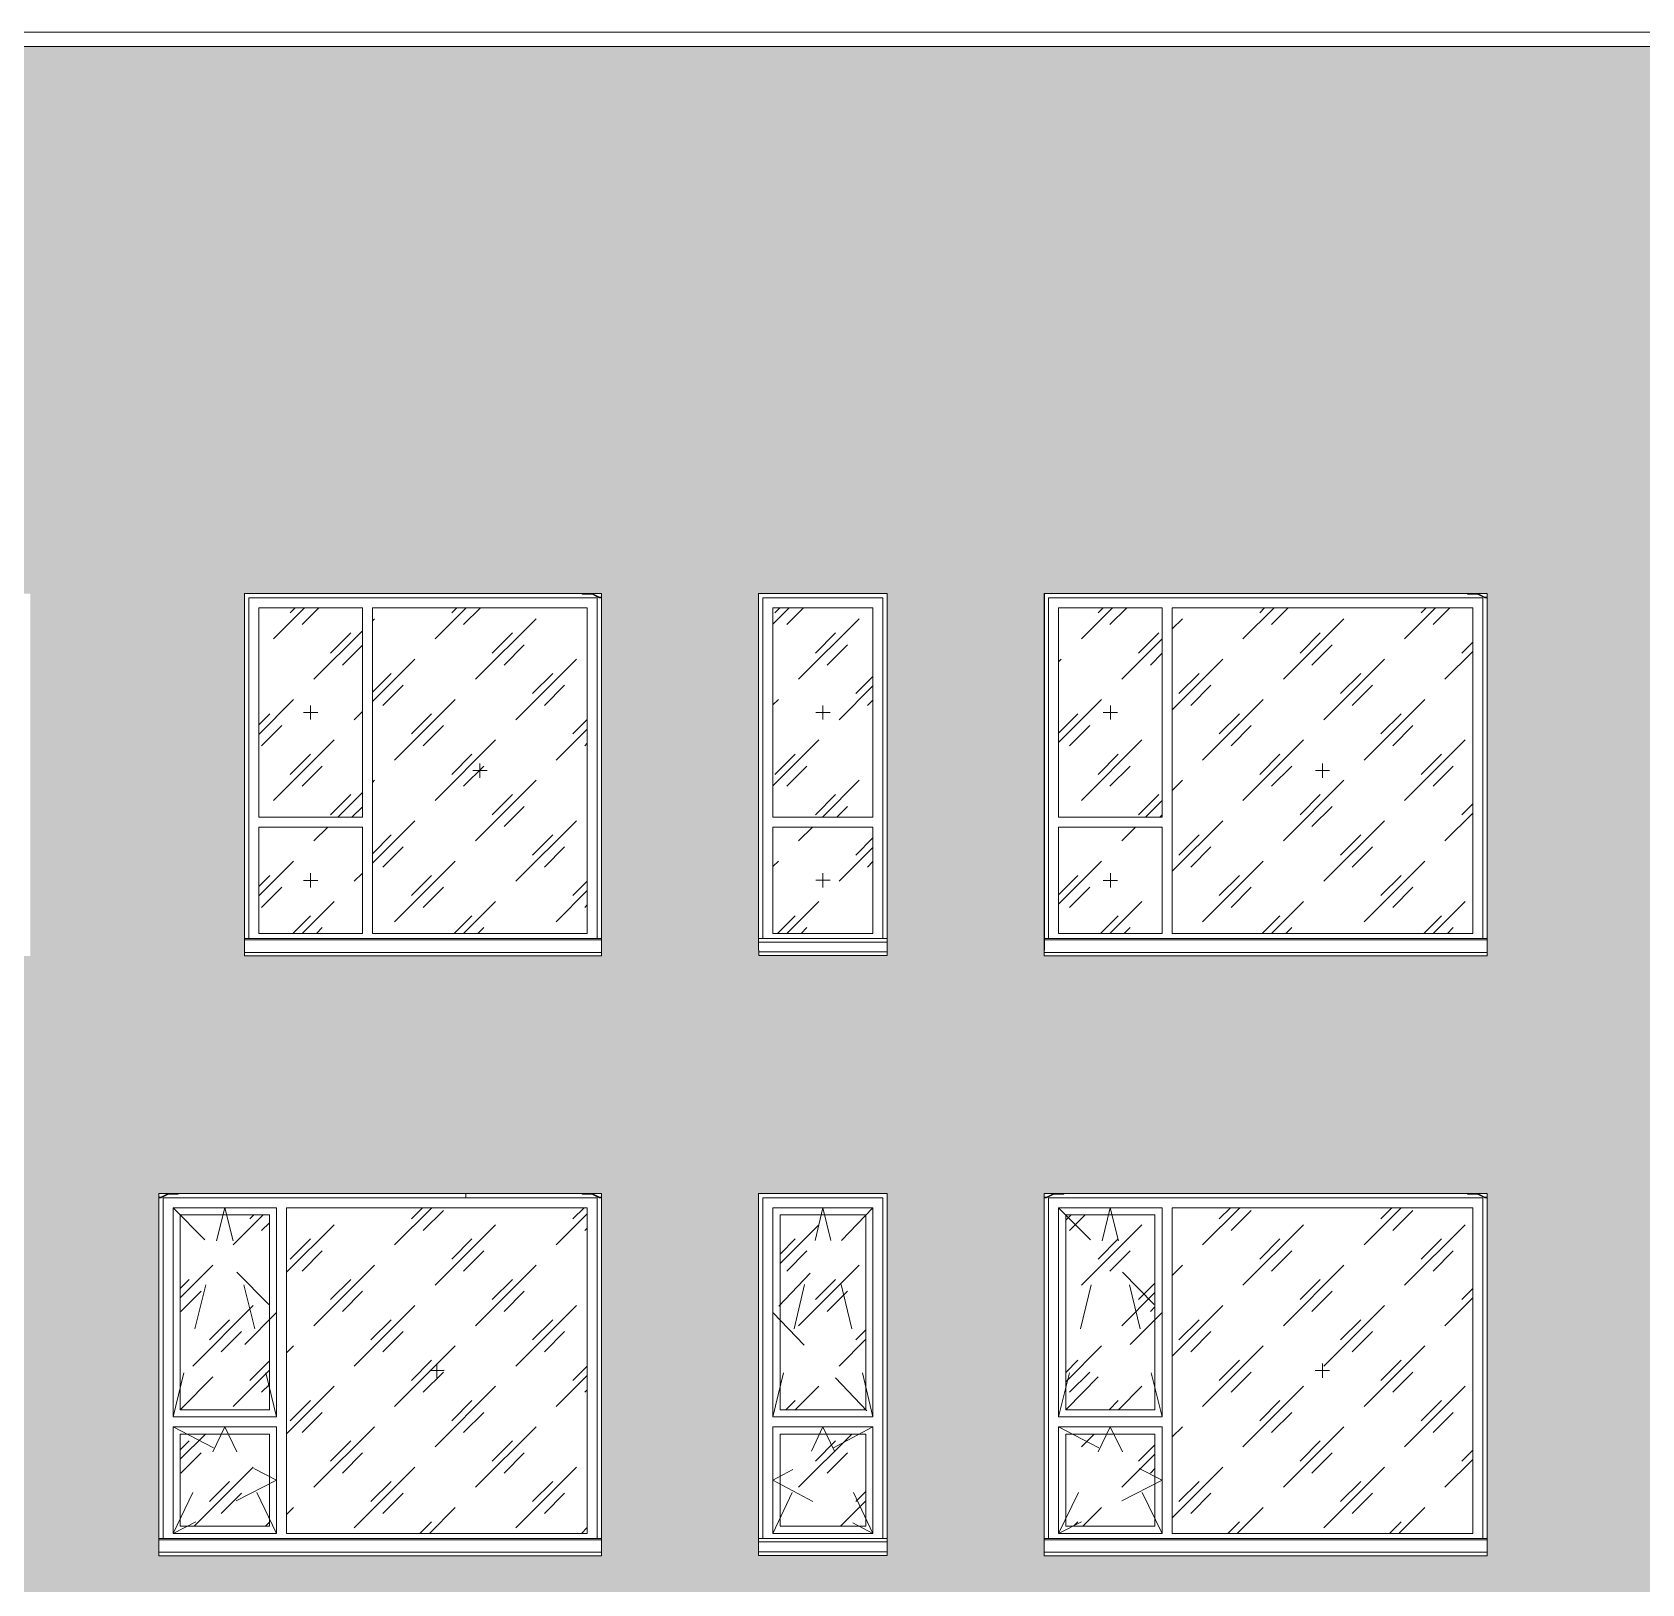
# Model space of a CAD drawing. Header units: millimetres. Extents: x 3914 to 319671, y -18248 to 19136.
# Drawn here: x 261179 to 272449, y 4767 to 15630 of the extents above; entities that cross this region are included whole.
import ezdxf

# ---------------------------------------------------------------- set-up
doc = ezdxf.new("R2010")
doc.units = ezdxf.units.MM
doc.linetypes.add('Штрих', pattern=[635, 317.5, -317.5])
for name, color, linetype, lineweight in [('A-GENM', 7, 'Continuous', 9), ('A-GLAZ', 7, 'Continuous', 9), ('A-GLAZ-1', 7, 'Continuous', 5), ('A-GLAZ-2', 7, 'Штрих', 5), ('A-WALL', 7, 'Continuous', 5), ('A-WALL-PATT', 7, 'Continuous', 5), ('I-WALL', 7, 'Continuous', 5)]:
    doc.layers.add(name, color=color, linetype=linetype, lineweight=lineweight)
pattern_1 = [(45, (-39007.8, 1300), (-282.843, 282.843), [200, -600]), (45, (-39207.8, 1200), (-282.843, 282.843), [600, -200]), (45, (-38807.8, 1100), (-282.843, 282.843), [200, -600])]

# ---------------------------------------------------------------- blocks, each defined once
blk = doc.blocks.new('Окно_СКБ_2Ст_БезПР - ОК-10__3100х2500_h_ ДУ-V232-АР2_ТР1_Фасад ___-1')
at = {"layer": 'A-GLAZ-1'}
h = blk.add_hatch(dxfattribs=at)
h.set_pattern_fill('FP_116', color=256, style=0, pattern_type=2)
h.set_pattern_definition(pattern_1)
h.paths.add_polyline_path([(-46885, 5985), (-46885, 7350), (-47510, 7350), (-47510, 5985), (-47070, 5985)], flags=0)
h = blk.add_hatch(dxfattribs=at)
h.set_pattern_fill('FP_116', color=256, style=0, pattern_type=2)
h.set_pattern_definition(pattern_1)
h.paths.add_polyline_path([(-46765, 5120), (-44660, 5120), (-44660, 7400), (-46765, 7400), (-46765, 5126)], flags=0)
h = blk.add_hatch(dxfattribs=at)
h.set_pattern_fill('FP_116', color=256, style=0, pattern_type=2)
h.set_pattern_definition(pattern_1)
h.paths.add_polyline_path([(-46885, 5170), (-46885, 5815), (-47510, 5815), (-47510, 5170), (-47254, 5170)], flags=0)
for p, q in [((-47660, 7500), (-47660, 5003)), ((-44560, 7500), (-47660, 7500)), ((-47630, 5085), (-47630, 7470)), ((-47630, 7470), (-44590, 7470)), ((-44590, 7470), (-44590, 5085)), ((-44560, 5003), (-44560, 7500)), ((-47560, 7400), (-47560, 5935)), ((-47560, 7400), (-46835, 7400)), ((-47510, 7350), (-47510, 5985)), ((-47510, 7350), (-46885, 7350)), ((-46885, 5985), (-46885, 7350)), ((-46835, 7400), (-46835, 5935)), ((-46765, 5120), (-46765, 7400)), ((-46765, 7400), (-44660, 7400)), ((-44660, 5120), (-44660, 7400)), ((-45663, 6260), (-45763, 6260)), ((-45713, 6310), (-45713, 6210)), ((-47510, 5985), (-46885, 5985)), ((-46835, 5935), (-47560, 5935)), ((-47560, 5865), (-47560, 5120)), ((-47560, 5865), (-46835, 5865)), ((-46835, 5865), (-46835, 5120)), ((-47510, 5815), (-47510, 5170)), ((-47510, 5815), (-46885, 5815)), ((-46885, 5170), (-46885, 5815)), ((-47560, 5120), (-46835, 5120)), ((-47510, 5170), (-46885, 5170)), ((-46765, 5120), (-44660, 5120))]:
    blk.add_line(p, q, dxfattribs=at)
at = {"layer": 'A-GLAZ-2'}
for p, q in [((-47560, 5935), (-47198, 7400)), ((-47560, 7400), (-46835, 6667)), ((-46835, 5935), (-47198, 7400)), ((-46835, 6667), (-47560, 5935)), ((-47560, 5120), (-47198, 5865)), ((-47560, 5865), (-46835, 5492)), ((-46835, 5120), (-47198, 5865)), ((-46835, 5492), (-47560, 5120))]:
    blk.add_line(p, q, dxfattribs=at)
blk = doc.blocks.new('Окно_СКБ_1Ст_БезПР - ОК-2__л__900х2500_h__Рекреация ДУ-37133755-АР2_ТР1_Фасад ___-1')
at = {"layer": 'A-GLAZ-1'}
h = blk.add_hatch(dxfattribs=at)
h.set_pattern_fill('FP_116', color=256, style=0, pattern_type=2)
h.set_pattern_definition(pattern_1)
h.paths.add_polyline_path([(-48910, 5985), (-48910, 7350), (-49510, 7350), (-49510, 5985)], flags=0)
h = blk.add_hatch(dxfattribs=at)
h.set_pattern_fill('FP_116', color=256, style=0, pattern_type=2)
h.set_pattern_definition(pattern_1)
h.paths.add_polyline_path([(-48910, 5170), (-48910, 5815), (-49510, 5815), (-49510, 5170), (-49169, 5170)], flags=0)
for p, q in [((-49660, 7500), (-49660, 5003)), ((-48760, 7500), (-49660, 7500)), ((-49630, 5085), (-49630, 7470)), ((-49630, 7470), (-48790, 7470)), ((-48790, 7470), (-48790, 5085)), ((-48760, 5003), (-48760, 7500)), ((-49560, 7400), (-49560, 5935)), ((-49560, 7400), (-48860, 7400)), ((-49510, 7350), (-49510, 5985)), ((-49510, 7350), (-48910, 7350)), ((-48910, 5985), (-48910, 7350)), ((-48860, 5935), (-48860, 7400)), ((-49510, 5985), (-48910, 5985)), ((-48860, 5935), (-49560, 5935)), ((-49560, 5865), (-49560, 5120)), ((-49560, 5865), (-48860, 5865)), ((-48860, 5120), (-48860, 5865)), ((-49510, 5815), (-49510, 5170)), ((-49510, 5815), (-48910, 5815)), ((-48910, 5170), (-48910, 5815)), ((-49560, 5120), (-48860, 5120)), ((-49510, 5170), (-48910, 5170))]:
    blk.add_line(p, q, dxfattribs=at)
at = {"layer": 'A-GLAZ-2'}
for p, q in [((-49560, 5935), (-49210, 7400)), ((-48860, 7400), (-49560, 6667)), ((-48860, 5935), (-49210, 7400)), ((-49560, 6667), (-48860, 5935)), ((-49560, 5120), (-49210, 5865)), ((-48860, 5865), (-49560, 5493)), ((-48860, 5120), (-49210, 5865)), ((-49560, 5493), (-48860, 5120))]:
    blk.add_line(p, q, dxfattribs=at)
blk = doc.blocks.new('Окно_СКБ_2Ст_БезПР - ОК-10__3100х2500_h_ ДУ-V233-АР2_ТР1_Фасад ___-1')
at = {"layer": 'A-GLAZ-1'}
h = blk.add_hatch(dxfattribs=at)
h.set_pattern_fill('FP_116', color=256, style=0, pattern_type=2)
h.set_pattern_definition(pattern_1)
h.paths.add_polyline_path([(-53710, 5985), (-53085, 5985), (-53085, 7350), (-53710, 7350), (-53710, 6544)], flags=0)
h = blk.add_hatch(dxfattribs=at)
h.set_pattern_fill('FP_116', color=256, style=0, pattern_type=2)
h.set_pattern_definition(pattern_1)
h.paths.add_polyline_path([(-52965, 5120), (-50860, 5120), (-50860, 7400), (-52965, 7400), (-52965, 5126)], flags=0)
h = blk.add_hatch(dxfattribs=at)
h.set_pattern_fill('FP_116', color=256, style=0, pattern_type=2)
h.set_pattern_definition(pattern_1)
h.paths.add_polyline_path([(-53085, 5170), (-53085, 5815), (-53710, 5815), (-53710, 5170), (-53383, 5170)], flags=0)
for p, q in [((-53860, 7500), (-53860, 5003)), ((-50760, 7500), (-53860, 7500)), ((-53830, 5085), (-53830, 7470)), ((-53830, 7470), (-50790, 7470)), ((-50790, 7470), (-50790, 5085)), ((-50760, 5003), (-50760, 7500)), ((-53760, 7400), (-53760, 5935)), ((-53760, 7400), (-53035, 7400)), ((-53710, 7350), (-53710, 5985)), ((-53710, 7350), (-53085, 7350)), ((-53085, 5985), (-53085, 7350)), ((-53035, 7400), (-53035, 5935)), ((-52965, 5120), (-52965, 7400)), ((-52965, 7400), (-50860, 7400)), ((-50860, 5120), (-50860, 7400)), ((-51863, 6260), (-51963, 6260)), ((-51913, 6310), (-51913, 6210)), ((-53710, 5985), (-53085, 5985)), ((-53035, 5935), (-53760, 5935)), ((-53760, 5865), (-53760, 5120)), ((-53760, 5865), (-53035, 5865)), ((-53035, 5865), (-53035, 5120)), ((-53710, 5815), (-53710, 5170)), ((-53710, 5815), (-53085, 5815)), ((-53085, 5170), (-53085, 5815)), ((-53760, 5120), (-53035, 5120)), ((-53710, 5170), (-53085, 5170)), ((-52965, 5120), (-50860, 5120))]:
    blk.add_line(p, q, dxfattribs=at)
at = {"layer": 'A-GLAZ-2'}
for p, q in [((-53760, 5935), (-53398, 7400)), ((-53760, 7400), (-53035, 6667)), ((-53035, 5935), (-53398, 7400)), ((-53035, 6667), (-53760, 5935)), ((-53760, 5120), (-53398, 5865)), ((-53760, 5865), (-53035, 5492)), ((-53035, 5120), (-53398, 5865)), ((-53035, 5492), (-53760, 5120))]:
    blk.add_line(p, q, dxfattribs=at)
blk = doc.blocks.new('Окно_СКБ_2Ст_БезПР - ОК-30_2500х2500_h__Спортзал-34001792-АР2_ТР1_Фасад ___-1')
at = {"layer": 'A-GLAZ-1'}
h = blk.add_hatch(dxfattribs=at)
h.set_pattern_fill('FP_116', color=256, style=0, pattern_type=2)
h.set_pattern_definition(pattern_1)
h.paths.add_polyline_path([(-52435, 10135), (-52435, 11600), (-53160, 11600), (-53160, 10135)], flags=0)
h = blk.add_hatch(dxfattribs=at)
h.set_pattern_fill('FP_116', color=256, style=0, pattern_type=2)
h.set_pattern_definition(pattern_1)
h.paths.add_polyline_path([(-52050, 9320), (-50860, 9320), (-50860, 11600), (-52365, 11600), (-52365, 9320)], flags=0)
h = blk.add_hatch(dxfattribs=at)
h.set_pattern_fill('FP_116', color=256, style=0, pattern_type=2)
h.set_pattern_definition(pattern_1)
h.paths.add_polyline_path([(-52435, 9320), (-52435, 10065), (-53160, 10065), (-53160, 9320), (-53123, 9320)], flags=0)
for p, q in [((-53260, 11700), (-53260, 9203)), ((-50760, 11700), (-53260, 11700)), ((-53230, 9285), (-53230, 11670)), ((-53230, 11670), (-50790, 11670)), ((-50790, 11670), (-50790, 9285)), ((-50760, 9203), (-50760, 11700)), ((-53160, 11600), (-53160, 10135)), ((-53160, 11600), (-52435, 11600)), ((-52435, 11600), (-52435, 10135)), ((-52365, 9320), (-52365, 11600)), ((-52365, 11600), (-50860, 11600)), ((-50860, 9320), (-50860, 11600)), ((-52747, 10868), (-52847, 10868)), ((-52797, 10917), (-52797, 10818)), ((-51612, 10510), (-51612, 10410)), ((-51562, 10460), (-51662, 10460)), ((-52435, 10135), (-53160, 10135)), ((-53160, 10065), (-53160, 9320)), ((-53160, 10065), (-52435, 10065)), ((-52435, 10065), (-52435, 9320)), ((-52747, 9692), (-52847, 9692)), ((-52797, 9742), (-52797, 9642)), ((-53160, 9320), (-52435, 9320)), ((-52365, 9320), (-50860, 9320))]:
    blk.add_line(p, q, dxfattribs=at)
blk = doc.blocks.new('Окно_СКБ_1Ст_БезПР - ОК-25__900х2500_h_-34001789-АР2_ТР1_Фасад ___-1')
at = {"layer": 'A-GLAZ-1'}
h = blk.add_hatch(dxfattribs=at)
h.set_pattern_fill('FP_116', color=256, style=0, pattern_type=2)
h.set_pattern_definition(pattern_1)
h.paths.add_polyline_path([(-49560, 10135), (-48860, 10135), (-48860, 11600), (-49560, 11600), (-49560, 10900)], flags=0)
h = blk.add_hatch(dxfattribs=at)
h.set_pattern_fill('FP_116', color=256, style=0, pattern_type=2)
h.set_pattern_definition(pattern_1)
h.paths.add_polyline_path([(-49560, 9320), (-48860, 9320), (-48860, 10065), (-49560, 10065), (-49560, 9559)], flags=0)
for p, q in [((-49660, 11700), (-49660, 9203)), ((-48760, 11700), (-49660, 11700)), ((-49630, 9285), (-49630, 11670)), ((-49630, 11670), (-48790, 11670)), ((-48790, 11670), (-48790, 9285)), ((-48760, 9203), (-48760, 11700)), ((-49560, 11600), (-49560, 10135)), ((-49560, 11600), (-48860, 11600)), ((-48860, 10135), (-48860, 11600)), ((-48860, 10135), (-49560, 10135)), ((-49560, 10065), (-49560, 9320)), ((-49560, 10065), (-48860, 10065)), ((-48860, 9320), (-48860, 10065)), ((-49560, 9320), (-48860, 9320))]:
    blk.add_line(p, q, dxfattribs=at)
at = {"layer": 'A-GLAZ-2'}
for p, q in [((-49160, 10868), (-49260, 10868)), ((-49210, 10917), (-49210, 10818)), ((-49160, 9693), (-49260, 9693)), ((-49210, 9742), (-49210, 9643))]:
    blk.add_line(p, q, dxfattribs=at)
blk = doc.blocks.new('Окно_СКБ_2Ст_БезПР - ОК-3_3100х2500_h__Спортзал-V271-АР2_ТР1_Фасад ___-1')
at = {"layer": 'A-GLAZ-1'}
h = blk.add_hatch(dxfattribs=at)
h.set_pattern_fill('FP_116', color=256, style=0, pattern_type=2)
h.set_pattern_definition(pattern_1)
h.paths.add_polyline_path([(-46835, 10135), (-46835, 11600), (-47560, 11600), (-47560, 10135)], flags=0)
h = blk.add_hatch(dxfattribs=at)
h.set_pattern_fill('FP_116', color=256, style=0, pattern_type=2)
h.set_pattern_definition(pattern_1)
h.paths.add_polyline_path([(-45722, 9320), (-44660, 9320), (-44660, 11600), (-46765, 11600), (-46765, 9320)], flags=0)
h = blk.add_hatch(dxfattribs=at)
h.set_pattern_fill('FP_116', color=256, style=0, pattern_type=2)
h.set_pattern_definition(pattern_1)
h.paths.add_polyline_path([(-47254, 9320), (-46835, 9320), (-46835, 10065), (-47560, 10065), (-47560, 9320), (-47523, 9320)], flags=0)
for p, q in [((-47660, 11700), (-47660, 9203)), ((-44560, 11700), (-47660, 11700)), ((-47630, 9285), (-47630, 11670)), ((-47630, 11670), (-44590, 11670)), ((-44590, 11670), (-44590, 9285)), ((-44560, 9203), (-44560, 11700)), ((-47560, 11600), (-47560, 10135)), ((-47560, 11600), (-46835, 11600)), ((-46835, 11600), (-46835, 10135)), ((-46765, 9320), (-46765, 11600)), ((-46765, 11600), (-44660, 11600)), ((-44660, 9320), (-44660, 11600)), ((-47147, 10868), (-47247, 10868)), ((-47197, 10917), (-47197, 10818)), ((-45712, 10510), (-45712, 10410)), ((-45662, 10460), (-45762, 10460)), ((-46835, 10135), (-47560, 10135)), ((-47560, 10065), (-47560, 9320)), ((-47560, 10065), (-46835, 10065)), ((-46835, 10065), (-46835, 9320)), ((-47147, 9692), (-47247, 9692)), ((-47197, 9742), (-47197, 9642)), ((-47560, 9320), (-46835, 9320)), ((-46765, 9320), (-44660, 9320))]:
    blk.add_line(p, q, dxfattribs=at)
blk = doc.blocks.new('Фахверк_Влож_Полоса верхняя - Полоса верхняя_Фахверка-V301-АР2_ТР1_Фасад ___-1')
at = {"layer": 'A-GENM'}
for p, q in [((-47645, 7475), (-47660, 7475)), ((-47660, 7470), (-47644, 7470)), ((-47594, 7500), (-47645, 7475)), ((-47644, 7470), (-47593, 7495)), ((-47593, 7495), (-47524, 7495)), ((-47524, 7495), (-47524, 7500))]:
    blk.add_line(p, q, dxfattribs=at)
blk = doc.blocks.new('Фахверк_Влож_Полоса верхняя - Полоса верхняя_Фахверка-V302-АР2_ТР1_Фасад ___-1')
at = {"layer": 'A-GENM'}
for p, q in [((-44696, 7500), (-44696, 7495)), ((-44696, 7495), (-44627, 7495)), ((-44627, 7495), (-44576, 7470)), ((-44575, 7475), (-44626, 7500)), ((-44576, 7470), (-44560, 7470)), ((-44560, 7475), (-44575, 7475))]:
    blk.add_line(p, q, dxfattribs=at)
blk = doc.blocks.new('Фахверк_Влож_Полоса верхняя - Полоса верхняя_Фахверка-V303-АР2_ТР1_Фасад ___-1')
at = {"layer": 'A-GENM'}
for p, q in [((-53845, 7475), (-53860, 7475)), ((-53860, 7470), (-53844, 7470)), ((-53794, 7500), (-53845, 7475)), ((-53844, 7470), (-53793, 7495)), ((-53793, 7495), (-53724, 7495)), ((-53724, 7495), (-53724, 7500))]:
    blk.add_line(p, q, dxfattribs=at)
blk = doc.blocks.new('Фахверк_Влож_Полоса верхняя - Полоса верхняя_Фахверка-25545440-АР2_ТР1_Фасад ___-1')
at = {"layer": 'A-GENM'}
for p, q in [((-61196, 3300), (-61196, 3295)), ((-61196, 3295), (-61127, 3295)), ((-61127, 3295), (-61076, 3270)), ((-61075, 3275), (-61126, 3300)), ((-61076, 3270), (-61060, 3270)), ((-61060, 3275), (-61075, 3275))]:
    blk.add_line(p, q, dxfattribs=at)
blk = doc.blocks.new('Фартук_СКБ_Полоса - Ф1_860 мм_Стена 650 мм-31988543-АР2_ТР1_Фасад ___-1')
at = {"layer": 'A-GENM'}
for p, q in [((-41850, 15630), (-93372, 15630)), ((-93372, 15530), (-41850, 15530))]:
    blk.add_line(p, q, dxfattribs=at)
blk = doc.blocks.new('WNW_Отлив - Отлив_металлический-33822956-АР2_ТР1_Фасад ___-1')
at = {"layer": 'A-GLAZ-1'}
for p, q in [((-77250, 9285), (-80350, 9285)), ((-77250, 9275), (-80350, 9275)), ((-80350, 9188), (-80350, 9203)), ((-80350, 9163), (-80350, 9188)), ((-80350, 9188), (-77250, 9188)), ((-77250, 9163), (-80350, 9163)), ((-77250, 9203), (-77250, 9188)), ((-77250, 9188), (-77250, 9163))]:
    blk.add_line(p, q, dxfattribs=at)
blk = doc.blocks.new('WNW_Отлив - Отлив_металлический-33828275-АР2_ТР1_Фасад ___-1')
at = {"layer": 'A-GLAZ-1'}
for p, q in [((-119250, 8985), (-120150, 8985)), ((-119250, 8960), (-120150, 8960)), ((-120150, 8891), (-120150, 8903)), ((-120150, 8866), (-120150, 8891)), ((-120150, 8891), (-119250, 8891)), ((-119250, 8866), (-120150, 8866)), ((-119250, 8903), (-119250, 8891)), ((-119250, 8891), (-119250, 8866))]:
    blk.add_line(p, q, dxfattribs=at)
blk = doc.blocks.new('WNW_Отлив - Отлив_металлический-34001794-АР2_ТР1_Фасад ___-1')
at = {"layer": 'A-GLAZ-1'}
for p, q in [((-63660, 9285), (-66160, 9285)), ((-63660, 9275), (-66160, 9275)), ((-66160, 9188), (-66160, 9203)), ((-66160, 9163), (-66160, 9188)), ((-66160, 9188), (-63660, 9188)), ((-63660, 9163), (-66160, 9163)), ((-63660, 9203), (-63660, 9188)), ((-63660, 9188), (-63660, 9163))]:
    blk.add_line(p, q, dxfattribs=at)

msp = doc.modelspace()

# ---------------------------------------------------------------- hatches: boundary and pattern name
at = {"layer": 'A-WALL-PATT'}
h = msp.add_hatch(dxfattribs=at)
h.set_pattern_fill('FP_8', color=256, style=0, pattern_type=2)
h.set_pattern_definition([(180, (274035.59, 8451), (-2e-14, -154), [125, -137]), (90, (274035.6, 8386), (-262, 2e-14), [65, -89]), (180, (274035.59, 8386), (-2e-14, -154), [125, -137]), (90, (274047.6, 8386), (-262, 2e-14), [65, -89]), (180, (274172.59, 8386), (-2e-14, -154), [125, -137]), (180, (274172.59, 8451), (-2e-14, -154), [125, -137]), (90, (273916.6, 8463), (-262, 2e-14), [65, -89]), (90, (274166.6, 8463), (-262, 2e-14), [65, -89]), (0, (273916.59, 8463), (0, -154), [250, -12]), (0, (273916.59, 8528), (0, -154), [250, -12])])
h.paths.add_polyline_path([(222615.9, 8400), (273765.9, 8400), (273765.9, 15530), (222615.9, 15530), (222615.9, 11283.2)], flags=0)
h.paths.add_polyline_path([(247088.1, 9163), (246316.1, 9164), (246316.1, 11700), (248816.1, 11700), (248816.1, 9163), (247615.9, 9163)], flags=0)
h.paths.add_polyline_path([(269048.9, 9163), (268266.1, 9164), (268266.1, 11700), (271366.1, 11700), (271366.1, 9163)], flags=0)
h.paths.add_polyline_path([(243016.1, 9163), (243016.1, 11700), (245116.1, 11700), (245116.1, 9163), (243656.8, 9163)], flags=0)
h.paths.add_polyline_path([(237944.9, 9163), (235576.1, 9164), (235576.1, 11700), (238676.1, 11700), (238676.1, 9163)], flags=0)
h.paths.add_polyline_path([(258066.1, 9163), (258066.1, 11700), (261166.1, 11700), (261166.1, 9163), (258068.5, 9163)], flags=0)
h.paths.add_polyline_path([(241598, 9163), (239576.1, 9164), (239576.1, 11700), (241676.1, 11700), (241676.1, 9163)], flags=0)
h.paths.add_polyline_path([(265166.1, 9163), (262666.1, 9164), (262666.1, 11700), (265166.1, 11700), (265166.1, 9164)], flags=0)
h.paths.add_polyline_path([(249766.1, 9163), (249766.1, 11700), (252266.1, 11700), (252266.1, 9163), (249833.2, 9163)], flags=0)
h.paths.add_polyline_path([(253945.9, 9166), (253066.1, 9167), (253066.1, 11700), (253966.1, 11700), (253966.1, 9166)], flags=0)
h.paths.add_polyline_path([(256066.1, 9166), (256066.1, 11700), (256966.1, 11700), (256966.1, 9166), (256818.4, 9166)], flags=0)
h.paths.add_polyline_path([(266265.9, 9166), (266265.9, 11700), (267165.9, 11700), (267165.9, 9166), (266303.8, 9166)], flags=0)
h = msp.add_hatch(dxfattribs=at)
h.set_pattern_fill('FP_109', color=256, style=0, pattern_type=2)
h.set_pattern_definition([(180, (274035.58, 4301), (-2e-14, -154), [125, -137]), (90, (274035.58, 4236), (-262, 2e-14), [65, -89]), (180, (274035.58, 4236), (-2e-14, -154), [125, -137]), (90, (274047.58, 4236), (-262, 2e-14), [65, -89]), (180, (274172.58, 4236), (-2e-14, -154), [125, -137]), (180, (274172.58, 4301), (-2e-14, -154), [125, -137]), (90, (273916.58, 4313), (-262, 2e-14), [65, -89]), (90, (274166.58, 4313), (-262, 2e-14), [65, -89]), (0, (273916.58, 4313), (0, -154), [250, -12]), (0, (273916.58, 4378), (0, -154), [250, -12])])
h.paths.add_polyline_path([(230590.6, 3600), (230724.7, 3600), (230724.7, 4200), (274015.9, 4200), (274015.9, 8400), (222865.9, 8400), (222865.9, 4200), (226997.1, 4200), (226997.1, 3600), (230365.5, 3600)], flags=0)
h.paths.add_polyline_path([(244155.9, 4963), (243015.9, 4964), (243015.9, 7500), (245115.9, 7500), (245115.9, 4963), (244461, 4963)], flags=0)
h.paths.add_polyline_path([(268520.3, 4963), (268265.9, 4964), (268265.9, 7500), (271365.9, 7500), (271365.9, 4963), (268672.1, 4963)], flags=0)
h.paths.add_polyline_path([(265165.7, 4963), (262065.7, 4964), (262065.7, 7500), (265165.7, 7500), (265165.7, 4964)], flags=0)
h.paths.add_polyline_path([(251765.9, 4963), (251765.9, 7500), (254865.9, 7500), (254865.9, 4963), (251817.2, 4963)], flags=0)
h.paths.add_polyline_path([(241180.1, 4963), (239575.9, 4964), (239575.9, 7500), (241675.9, 7500), (241675.9, 4963)], flags=0)
h.paths.add_polyline_path([(238075.9, 4963), (235575.9, 4964), (235575.9, 7500), (238075.9, 7500), (238075.9, 4964)], flags=0)
h.paths.add_polyline_path([(257946.3, 4963), (256065.9, 4964), (256065.9, 7500), (258765.9, 7500), (258765.9, 4963)], flags=0)
h.paths.add_polyline_path([(247243, 4966), (247065.9, 4967), (247065.9, 7500), (247965.9, 7500), (247965.9, 4966)], flags=0)
h.paths.add_polyline_path([(260916, 4966), (260016, 4967), (260016, 7500), (260916, 7500), (260916, 4967)], flags=0)
h.paths.add_polyline_path([(249765.9, 4966), (249765.9, 7500), (250665.9, 7500), (250665.9, 4966), (249828.2, 4966)], flags=0)
h.paths.add_polyline_path([(266265.6, 4966), (266265.6, 7500), (267165.6, 7500), (267165.6, 4966), (266584.4, 4966)], flags=0)

# ---------------------------------------------------------------- linework, layer by layer
at = {"layer": 'A-WALL'}
for p, q in [((262666.1, 11700), (265166.1, 11700)), ((262666.1, 9202.5), (262666.1, 11700)), ((265166.1, 11700), (265166.1, 9202.5)), ((266265.9, 11700), (267165.9, 11700)), ((266265.9, 9202.5), (266265.9, 11700)), ((267165.9, 11700), (267165.9, 9202.5)), ((268266.1, 11700), (271366.1, 11700)), ((268266.1, 9202.5), (268266.1, 11700)), ((271366.1, 11700), (271366.1, 9202.5)), ((262065.7, 5002.5), (262065.7, 7500)), ((262065.7, 7500), (265165.7, 7500)), ((265165.7, 7500), (265165.7, 5002.5)), ((266265.6, 7500), (267165.6, 7500)), ((266265.6, 5002.5), (266265.6, 7500)), ((267165.6, 7500), (267165.6, 5002.5)), ((268265.9, 5002.5), (268265.9, 7500)), ((268265.9, 7500), (271365.9, 7500)), ((271365.9, 7500), (271365.9, 5002.5))]:
    msp.add_line(p, q, dxfattribs=at)
at = {"layer": 'I-WALL'}
msp.add_line((264215.9, 7500), (264215.9, 7470), dxfattribs=at)

# ---------------------------------------------------------------- block references
at = {"layer": 'A-GENM'}
for name, p in [('Фартук_СКБ_Полоса - Ф1_860 мм_Стена 650 мм-31988543-АР2_ТР1_Фасад ___-1', (315925.9, 0)), ('Фахверк_Влож_Полоса верхняя - Полоса верхняя_Фахверка-25545440-АР2_ТР1_Фасад ___-1', (326226.1, 8400)), ('Фахверк_Влож_Полоса верхняя - Полоса верхняя_Фахверка-25545440-АР2_ТР1_Фасад ___-1', (332426.1, 8400)), ('Фахверк_Влож_Полоса верхняя - Полоса верхняя_Фахверка-V303-АР2_ТР1_Фасад ___-1', (315925.9, 0)), ('Фахверк_Влож_Полоса верхняя - Полоса верхняя_Фахверка-25545440-АР2_ТР1_Фасад ___-1', (326225.7, 4200)), ('Фахверк_Влож_Полоса верхняя - Полоса верхняя_Фахверка-V301-АР2_ТР1_Фасад ___-1', (315925.9, 0)), ('Фахверк_Влож_Полоса верхняя - Полоса верхняя_Фахверка-V302-АР2_ТР1_Фасад ___-1', (315925.9, 0))]:
    msp.add_blockref(name, p, dxfattribs=at)
at = {"layer": 'A-GLAZ'}
for name, p in [('Окно_СКБ_2Ст_БезПР - ОК-30_2500х2500_h__Спортзал-34001792-АР2_ТР1_Фасад ___-1', (315925.9, 0)), ('Окно_СКБ_1Ст_БезПР - ОК-25__900х2500_h_-34001789-АР2_ТР1_Фасад ___-1', (315925.9, 0)), ('Окно_СКБ_2Ст_БезПР - ОК-3_3100х2500_h__Спортзал-V271-АР2_ТР1_Фасад ___-1', (315925.9, 0)), ('WNW_Отлив - Отлив_металлический-34001794-АР2_ТР1_Фасад ___-1', (328825.9, 0)), ('WNW_Отлив - Отлив_металлический-33828275-АР2_ТР1_Фасад ___-1', (386416.1, 300)), ('WNW_Отлив - Отлив_металлический-33822956-АР2_ТР1_Фасад ___-1', (348615.9, 0)), ('Окно_СКБ_2Ст_БезПР - ОК-10__3100х2500_h_ ДУ-V233-АР2_ТР1_Фасад ___-1', (315925.9, 0)), ('Окно_СКБ_1Ст_БезПР - ОК-2__л__900х2500_h__Рекреация ДУ-37133755-АР2_ТР1_Фасад ___-1', (315925.9, 0)), ('Окно_СКБ_2Ст_БезПР - ОК-10__3100х2500_h_ ДУ-V232-АР2_ТР1_Фасад ___-1', (315925.9, 0)), ('WNW_Отлив - Отлив_металлический-33822956-АР2_ТР1_Фасад ___-1', (342415.5, -4200)), ('WNW_Отлив - Отлив_металлический-33828275-АР2_ТР1_Фасад ___-1', (386415.9, -3900)), ('WNW_Отлив - Отлив_металлический-33822956-АР2_ТР1_Фасад ___-1', (348615.7, -4200))]:
    msp.add_blockref(name, p, dxfattribs=at)

doc.saveas('drawing.dxf')
